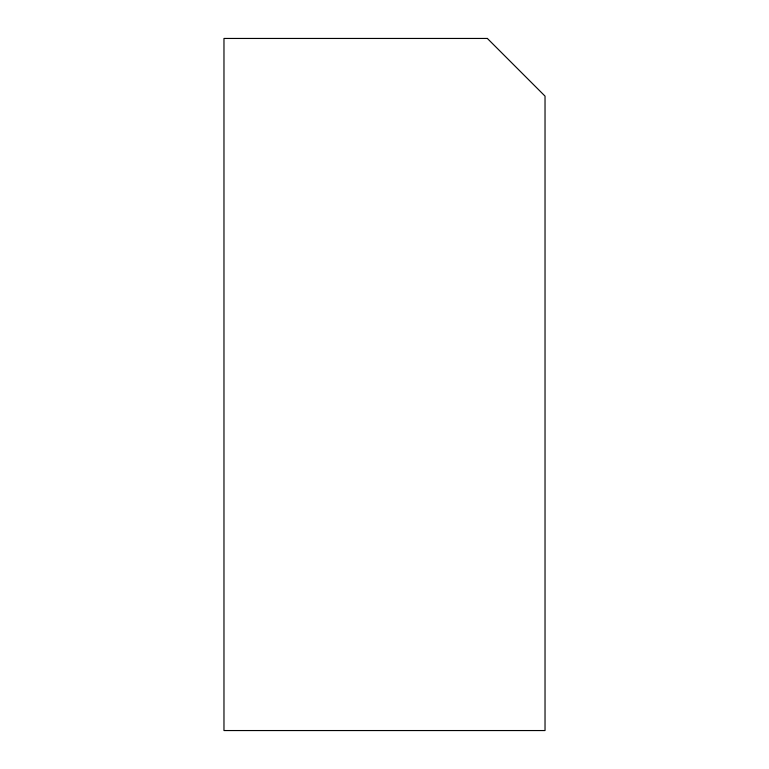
<?xml version="1.0" encoding="UTF-8"?>
<svg xmlns="http://www.w3.org/2000/svg" width="769" height="769" viewBox="0 0 769 769"><rect width="100%" height="100%" fill="white"/><g stroke="black" fill="none" stroke-linecap="round" stroke-linejoin="round"><path stroke-width="1.15" d="M487.354 38.45L223.971 38.45L223.971 730.55L545.029 730.55L545.029 96.125L487.354 38.45"/></g></svg>
